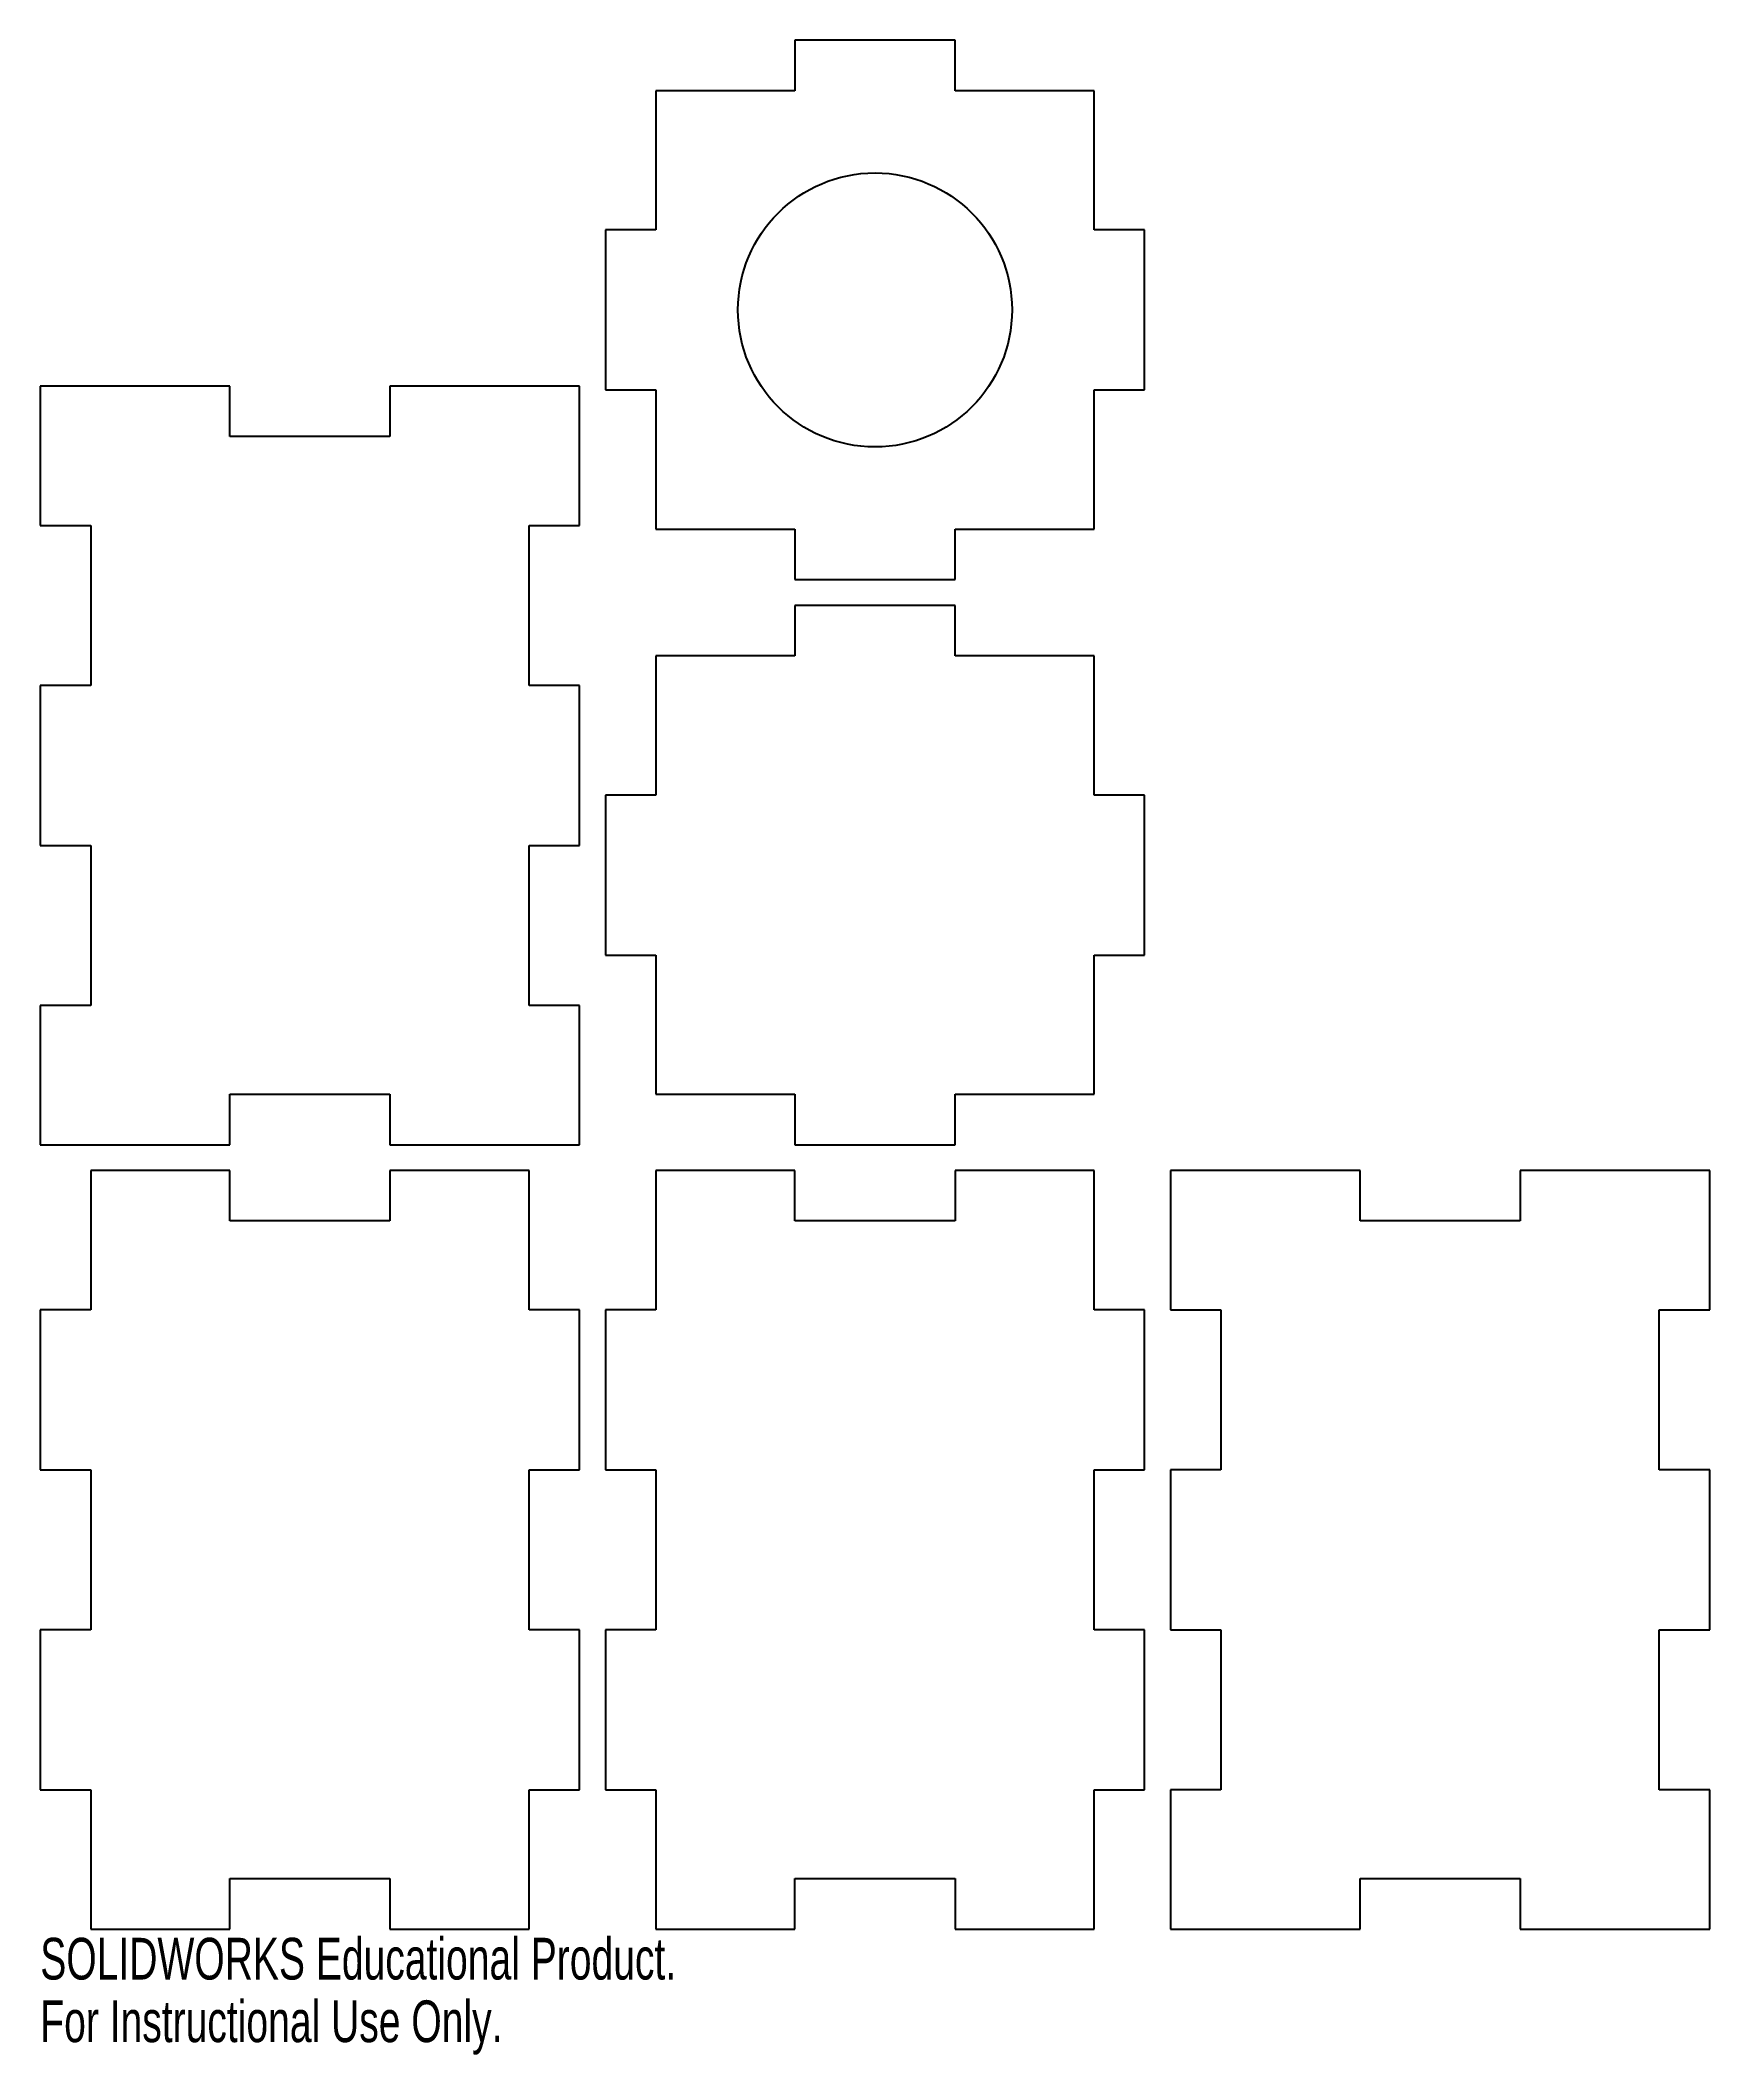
# Model space of a CAD drawing. Header units: inches. Extents: x 0.12 to 7.73, y -0.46 to 8.73.
import ezdxf

# ---------------------------------------------------------------- set-up
doc = ezdxf.new("R2010")
doc.units = ezdxf.units.IN
doc.header["$MEASUREMENT"] = 0
doc.styles.add('SLDTEXTSTYLE0', font='TXT', dxfattribs={"width": 0.7})

msp = doc.modelspace()

# ---------------------------------------------------------------- linework, layer by layer
at = {"color": 7, "linetype": 'Continuous', "lineweight": 25}
for p, q in [((3.561, 8.734), (3.561, 8.504)), ((4.291, 8.734), (3.561, 8.734)), ((4.291, 8.504), (4.291, 8.734)), ((2.926, 8.504), (2.926, 7.869)), ((3.561, 8.504), (2.926, 8.504)), ((4.926, 8.504), (4.291, 8.504)), ((4.926, 7.869), (4.926, 8.504)), ((2.696, 7.869), (2.696, 7.139)), ((2.926, 7.869), (2.696, 7.869)), ((5.156, 7.869), (4.926, 7.869)), ((5.156, 7.139), (5.156, 7.869)), ((0.118, 7.156), (0.118, 6.521)), ((0.983, 7.156), (0.118, 7.156)), ((0.983, 6.926), (0.983, 7.156)), ((2.578, 7.156), (1.713, 7.156)), ((1.713, 7.156), (1.713, 6.926)), ((2.578, 6.521), (2.578, 7.156)), ((2.696, 7.139), (2.926, 7.139)), ((2.926, 7.139), (2.926, 6.504)), ((4.926, 7.139), (5.156, 7.139)), ((4.926, 6.504), (4.926, 7.139)), ((1.713, 6.926), (0.983, 6.926)), ((0.118, 6.521), (0.348, 6.521)), ((0.348, 6.521), (0.348, 5.791)), ((2.348, 6.521), (2.578, 6.521)), ((2.348, 5.791), (2.348, 6.521)), ((2.926, 6.504), (3.561, 6.504)), ((3.561, 6.504), (3.561, 6.274)), ((4.291, 6.504), (4.926, 6.504)), ((4.291, 6.274), (4.291, 6.504)), ((3.561, 6.274), (4.291, 6.274)), ((3.561, 6.156), (3.561, 5.926)), ((4.291, 6.156), (3.561, 6.156)), ((4.291, 5.926), (4.291, 6.156)), ((2.926, 5.926), (2.926, 5.291)), ((3.561, 5.926), (2.926, 5.926)), ((4.926, 5.926), (4.291, 5.926)), ((4.926, 5.291), (4.926, 5.926)), ((0.118, 5.791), (0.118, 5.061)), ((0.348, 5.791), (0.118, 5.791)), ((2.578, 5.791), (2.348, 5.791)), ((2.578, 5.061), (2.578, 5.791)), ((2.696, 5.291), (2.696, 4.561)), ((2.926, 5.291), (2.696, 5.291)), ((5.156, 5.291), (4.926, 5.291)), ((5.156, 4.561), (5.156, 5.291)), ((0.118, 5.061), (0.348, 5.061)), ((0.348, 5.061), (0.348, 4.331)), ((2.348, 5.061), (2.578, 5.061)), ((2.348, 4.331), (2.348, 5.061)), ((2.696, 4.561), (2.926, 4.561)), ((2.926, 4.561), (2.926, 3.926)), ((4.926, 4.561), (5.156, 4.561)), ((4.926, 3.926), (4.926, 4.561)), ((0.118, 4.331), (0.118, 3.696)), ((0.348, 4.331), (0.118, 4.331)), ((2.578, 4.331), (2.348, 4.331)), ((2.578, 3.696), (2.578, 4.331)), ((0.983, 3.926), (1.713, 3.926)), ((0.983, 3.696), (0.983, 3.926)), ((1.713, 3.926), (1.713, 3.696)), ((2.926, 3.926), (3.561, 3.926)), ((3.561, 3.926), (3.561, 3.696)), ((4.291, 3.926), (4.926, 3.926)), ((4.291, 3.696), (4.291, 3.926)), ((0.118, 3.696), (0.983, 3.696)), ((1.713, 3.696), (2.578, 3.696)), ((3.561, 3.696), (4.291, 3.696)), ((0.348, 3.578), (0.348, 2.943)), ((0.983, 3.578), (0.348, 3.578)), ((0.983, 3.348), (0.983, 3.578)), ((1.713, 3.578), (1.713, 3.348)), ((2.348, 3.578), (1.713, 3.578)), ((2.348, 2.943), (2.348, 3.578)), ((3.561, 3.578), (2.926, 3.578)), ((2.926, 3.578), (2.926, 2.943)), ((3.561, 3.348), (3.561, 3.578)), ((4.926, 3.578), (4.291, 3.578)), ((4.291, 3.578), (4.291, 3.348)), ((4.926, 2.943), (4.926, 3.578)), ((5.274, 3.578), (5.274, 2.943)), ((6.139, 3.578), (5.274, 3.578)), ((6.139, 3.348), (6.139, 3.578)), ((6.869, 3.578), (6.869, 3.348)), ((7.734, 3.578), (6.869, 3.578)), ((7.734, 2.943), (7.734, 3.578)), ((1.713, 3.348), (0.983, 3.348)), ((4.291, 3.348), (3.561, 3.348)), ((6.869, 3.348), (6.139, 3.348)), ((0.118, 2.943), (0.118, 2.213)), ((0.348, 2.943), (0.118, 2.943)), ((2.578, 2.943), (2.348, 2.943)), ((2.578, 2.213), (2.578, 2.943)), ((2.696, 2.943), (2.696, 2.213)), ((2.926, 2.943), (2.696, 2.943)), ((5.156, 2.943), (4.926, 2.943)), ((5.156, 2.213), (5.156, 2.943)), ((5.274, 2.943), (5.504, 2.943)), ((5.504, 2.943), (5.504, 2.213)), ((7.504, 2.943), (7.734, 2.943)), ((7.504, 2.213), (7.504, 2.943)), ((0.118, 2.213), (0.348, 2.213)), ((0.348, 2.213), (0.348, 1.483)), ((2.348, 2.213), (2.578, 2.213)), ((2.348, 1.483), (2.348, 2.213)), ((2.696, 2.213), (2.926, 2.213)), ((2.926, 2.213), (2.926, 1.483)), ((4.926, 2.213), (5.156, 2.213)), ((4.926, 1.483), (4.926, 2.213)), ((5.274, 2.213), (5.274, 1.483)), ((5.504, 2.213), (5.274, 2.213)), ((7.734, 2.213), (7.504, 2.213)), ((7.734, 1.483), (7.734, 2.213)), ((0.118, 1.483), (0.118, 0.753)), ((0.348, 1.483), (0.118, 1.483)), ((2.578, 1.483), (2.348, 1.483)), ((2.578, 0.753), (2.578, 1.483)), ((2.696, 1.483), (2.696, 0.753)), ((2.926, 1.483), (2.696, 1.483)), ((5.156, 1.483), (4.926, 1.483)), ((5.156, 0.753), (5.156, 1.483)), ((5.274, 1.483), (5.504, 1.483)), ((5.504, 1.483), (5.504, 0.753)), ((7.504, 1.483), (7.734, 1.483)), ((7.504, 0.753), (7.504, 1.483)), ((0.118, 0.753), (0.348, 0.753)), ((0.348, 0.753), (0.348, 0.118)), ((2.348, 0.753), (2.578, 0.753)), ((2.348, 0.118), (2.348, 0.753)), ((2.696, 0.753), (2.926, 0.753)), ((2.926, 0.753), (2.926, 0.118)), ((4.926, 0.753), (5.156, 0.753)), ((4.926, 0.118), (4.926, 0.753)), ((5.274, 0.753), (5.274, 0.118)), ((5.504, 0.753), (5.274, 0.753)), ((7.734, 0.753), (7.504, 0.753)), ((7.734, 0.118), (7.734, 0.753)), ((0.983, 0.348), (1.713, 0.348)), ((0.983, 0.118), (0.983, 0.348)), ((1.713, 0.348), (1.713, 0.118)), ((3.561, 0.348), (4.291, 0.348)), ((3.561, 0.118), (3.561, 0.348)), ((4.291, 0.348), (4.291, 0.118)), ((6.139, 0.348), (6.869, 0.348)), ((6.139, 0.118), (6.139, 0.348)), ((6.869, 0.348), (6.869, 0.118)), ((0.348, 0.118), (0.983, 0.118)), ((1.713, 0.118), (2.348, 0.118)), ((2.926, 0.118), (3.561, 0.118)), ((4.291, 0.118), (4.926, 0.118)), ((5.274, 0.118), (6.139, 0.118)), ((6.869, 0.118), (7.734, 0.118))]:
    msp.add_line(p, q, dxfattribs=at)
msp.add_circle((3.926, 7.504), 0.625, dxfattribs=at)

# ---------------------------------------------------------------- texts
at = {"color": 7, "linetype": 'Continuous', "char_height": 0.1903, "attachment_point": 1, "style": 'SLDTEXTSTYLE0'}
for s, insert in [('SOLIDWORKS Educational Product.', (0.118, 0.0779)), ('For Instructional Use Only.', (0.118, -0.2076))]:
    msp.add_mtext(s, dxfattribs=dict(at, insert=insert))

doc.saveas('drawing.dxf')
